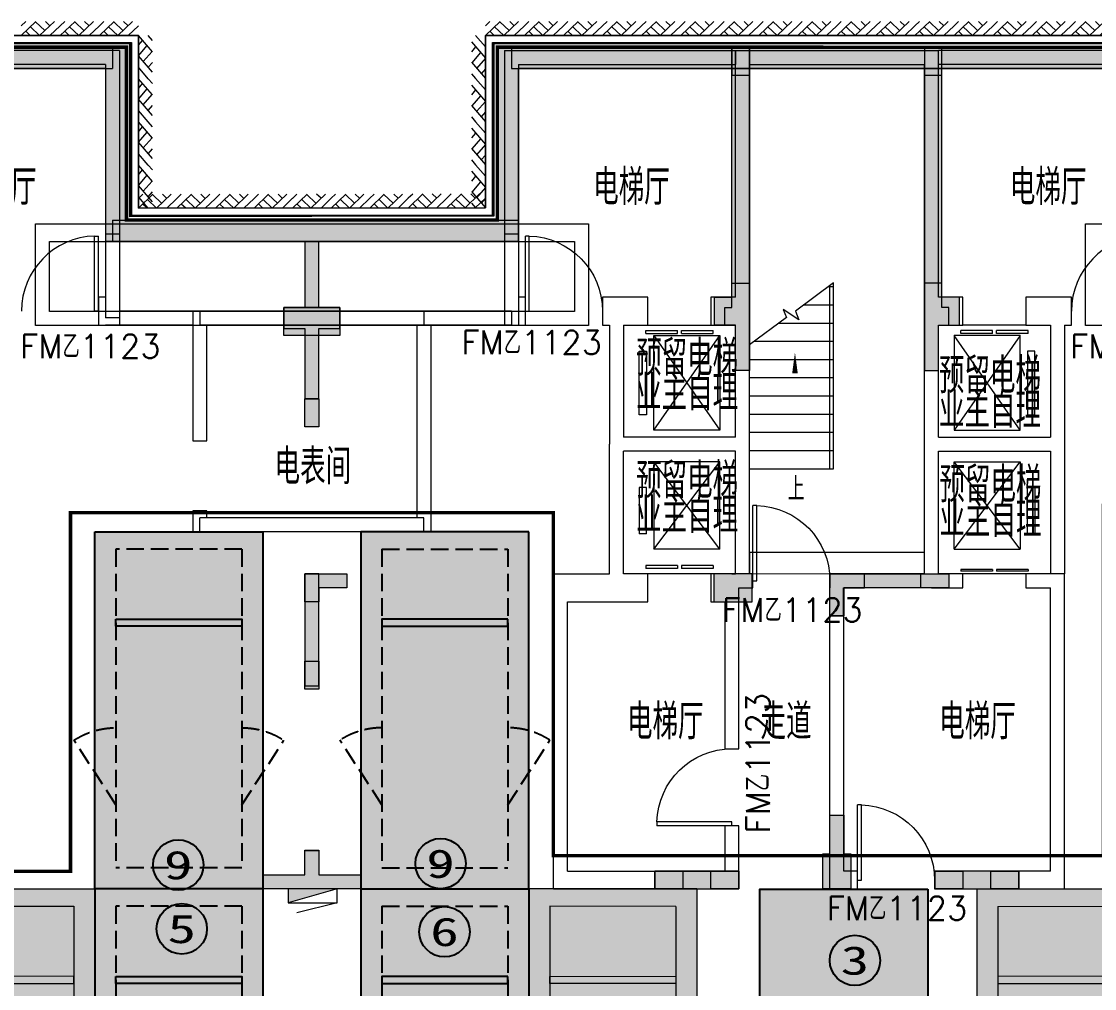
# Model space of a CAD drawing. Extents: x -264757 to 86229, y 4049843 to 4347093.
# Drawn here: x -37639 to -22309, y 4305889 to 4319699 of the extents above; entities that cross this region are included whole.
import ezdxf
from ezdxf.enums import TextEntityAlignment as Align

# ---------------------------------------------------------------- set-up
doc = ezdxf.new("R2010")
doc.units = 0
doc.header["$LTSCALE"] = 1000
doc.header["$MEASUREMENT"] = 0
doc.linetypes.add('AX-01DK-PB01$1$A-001-车位参照B1$0$A-001-车位参照B1$0$A-001-车位参照B1$0$A-H4-001-基本图形$0$A-001-车位B1$0$DASH', pattern=[0.35, 0.25, -0.1])
doc.linetypes.add('DASH', pattern=[0.35, 0.25, -0.1])
doc.layers.add('AX-01DK-PB01$0$AX-001DK-01-PB01-02$0$A-3-WinF(Text)', color=8, linetype='Continuous', plot=False)
for name, color, linetype in [('不利因素1-紧邻消火栓', 7, 'Continuous'), ('不利因素3-紧邻房间出入口', 7, 'Continuous'), ('不利因素5-单面靠墙', 7, 'Continuous'), ('不利因素6-双面靠墙', 7, 'Continuous'), ('不可售车位', 255, 'Continuous'), ('子母车位', 7, 'Continuous'), ('普通车位', 7, 'Continuous')]:
    doc.layers.add(name, color=color, linetype=linetype)
doc.layers.add('无关图层', color=8, linetype='Continuous', lineweight=0)
doc.layers.add('车位归属楼栋范围线', color=7, linetype='Continuous', true_color=0x19e6c7)
doc.styles.add('AX-01DK-PB01$0$AX-001DK-01-PB01-02$0$_TCH_WINDOW', font='SIMPLEX', dxfattribs={"bigfont": 'GBCBIG'})
doc.styles.add('AX-01DK-PB01$0$AX-001DK-01-PP01$0$AX-001DK-01-PP01$0$_TCH_DIM', font='SIMPLEX', dxfattribs={"bigfont": 'GBCBIG'})
doc.styles.add('AX-01DK-PB01$0$Standard', font='gbenor.shx', dxfattribs={"bigfont": 'gbcbig.shx'})
doc.styles.add('AX-01DK-PB01$1$AX-001DK-01-PB01-02$0$Standard', font='gbenor.shx', dxfattribs={"bigfont": 'gbcbig.shx'})
doc.styles.add('SX-ACK-PB01-WNC-ALL$0$黑体', font='simhei.ttf')
doc.styles.add('黑体', font='simhei.ttf')

# ---------------------------------------------------------------- blocks, each defined once
blk = doc.blocks.new('A$C7e5eb487')
at = {"layer": '普通车位', "true_color": 0xf18f8e}
h = blk.add_hatch(color=11, dxfattribs=at)
h.dxf.hatch_style = 1
h.paths.add_polyline_path([(2400, 0), (2400, -5300), (0, -5300), (0, 0)])
blk = doc.blocks.new('普通车位')
at = {"layer": '无关图层'}
for p, q in [((-2.253, 3.186), (0.077, 3.764)), ((1.352, -1.38), (0.077, 3.764)), ((-1.889, 2.967), (-0.142, 3.4)), ((1.001, -1.21), (-0.142, 3.4)), ((-0.977, -1.958), (-2.253, 3.186)), ((-0.746, -1.643), (-1.889, 2.967)), ((-0.746, -1.643), (1.001, -1.21)), ((-0.977, -1.958), (1.352, -1.38))]:
    blk.add_line(p, q, dxfattribs=at)
for points in [[(0.074, 2.527), (0.879, 1.777)], [(-1.673, 2.094), (-2.033, 1.054)]]:
    blk.add_lwpolyline(points, dxfattribs=at)
blk.add_lwpolyline([(0.76, -0.239), (-0.987, -0.673), (-1.011, -0.575), (0.736, -0.142)], close=True, dxfattribs=at)
for centre, start, end in [((0.074, 2.527), 283.9287, 316.9845), ((-1.673, 2.094), 250.873, 283.9287)]:
    blk.add_arc(centre, 1.1, start, end, dxfattribs=at)
at = {"layer": '普通车位', "xscale": -0.0009999999999999812, "yscale": 0.0009999999999999812, "zscale": 0.0009999999999999812, "rotation": 13.92873520577783}
blk.add_blockref('A$C7e5eb487', (0.077, 3.764), dxfattribs=at)
blk = doc.blocks.new('A$C741380cb')
at = {"layer": '子母车位', "true_color": 0x0617f9}
h = blk.add_hatch(color=5, dxfattribs=at)
h.dxf.hatch_style = 1
h.paths.add_polyline_path([(2400, 0), (2400, -10400), (0, -10400), (0, 0)])
blk = doc.blocks.new('子母车位1')
at = {"layer": '子母车位', "color": 8, "linetype": 'AX-01DK-PB01$1$A-001-车位参照B1$0$A-001-车位参照B1$0$A-001-车位参照B1$0$A-H4-001-基本图形$0$A-001-车位B1$0$DASH'}
for p, q in [((330318, -478521), (332118, -478521)), ((330318, -478521), (330318, -483071, 0)), ((332118, -478521), (332118, -483071, 0)), ((330318, -483071, 0), (332118, -483071, 0)), ((330318, -483621, 0), (332118, -483621, 0)), ((330318, -483621, 0), (330318, -488371)), ((332118, -483621, 0), (332118, -488371)), ((330318, -488371), (332118, -488371))]:
    blk.add_line(p, q, dxfattribs=at)
at = {"layer": '子母车位', "color": 83}
for p, q in [((330018, -483371, 0), (330018, -488671)), ((330018, -483371, 0), (332418, -483371, 0)), ((332418, -483371, 0), (332418, -488671)), ((330018, -488671), (332418, -488671))]:
    blk.add_line(p, q, dxfattribs=at)
blk.add_lwpolyline([(332418, -478271), (330018, -478271), (330018, -483371), (332418, -483371)], close=True, dxfattribs=at)
at = {"layer": '子母车位'}
blk.add_lwpolyline([(332118, -479521), (330318, -479521), (330318, -479621), (332118, -479621)], close=True, dxfattribs=at)
at = {"layer": '子母车位', "linetype": 'AX-01DK-PB01$1$A-001-车位参照B1$0$A-001-车位参照B1$0$A-001-车位参照B1$0$A-H4-001-基本图形$0$A-001-车位B1$0$DASH'}
for points in [[(330318, -482171), (329718, -481249)], [(332118, -482171), (332718, -481249)]]:
    blk.add_lwpolyline(points, dxfattribs=at)
at = {"layer": '子母车位', "elevation": 0}
blk.add_lwpolyline([(332118, -484621), (330318, -484621), (330318, -484721), (332118, -484721)], close=True, dxfattribs=at)
at = {"layer": '子母车位', "linetype": 'AX-01DK-PB01$1$A-001-车位参照B1$0$A-001-车位参照B1$0$A-001-车位参照B1$0$A-H4-001-基本图形$0$A-001-车位B1$0$DASH', "elevation": 0}
for points in [[(330318, -487471), (329718, -486549)], [(332118, -487471), (332718, -486549)]]:
    blk.add_lwpolyline(points, dxfattribs=at)
at = {"layer": '子母车位', "linetype": 'AX-01DK-PB01$1$A-001-车位参照B1$0$A-001-车位参照B1$0$A-001-车位参照B1$0$A-H4-001-基本图形$0$A-001-车位B1$0$DASH'}
for centre, start, end in [((330318, -482171, 0), 89.9997, 123.0554), ((332118, -482171, 0), 56.9439, 89.9997), ((330318, -487471), 89.9997, 123.0554), ((332118, -487471), 56.9439, 89.9997)]:
    blk.add_arc(centre, 1100, start, end, dxfattribs=at)
at = {"layer": '子母车位', "rotation": 179.9996583709065}
blk.add_blockref('A$C741380cb', (332418, -488671), dxfattribs=at)
blk = doc.blocks.new('20200722.21175556')
at = {"layer": '不利因素1-紧邻消火栓', "true_color": 0x3c6a45}
h = blk.add_hatch(color=97, dxfattribs=at)
h.dxf.hatch_style = 1
edge = h.paths.add_edge_path()
edge.add_arc((360, 360), 360, 0, 360)
at = {"layer": '不利因素1-紧邻消火栓'}
blk.add_circle((360, 360), 360, dxfattribs=at)
at = {"layer": '不利因素1-紧邻消火栓', "style": '黑体', "width": 1.390625}
blk.add_text('9', height=407, dxfattribs=at).set_placement((156, 156), (564, 156), align=Align.FIT)
blk = doc.blocks.new('SX-ACK-PB01-WNC-ALL$0$20200722.21182536')
at = {"layer": '不利因素3-紧邻房间出入口', "true_color": 0xe4d218}
h = blk.add_hatch(color=52, dxfattribs=at)
h.dxf.hatch_style = 1
edge = h.paths.add_edge_path()
edge.add_arc((360, 360), 360, 0, 360)
at = {"layer": '不利因素3-紧邻房间出入口'}
blk.add_circle((360, 360), 360, dxfattribs=at)
at = {"layer": '不利因素3-紧邻房间出入口', "style": 'SX-ACK-PB01-WNC-ALL$0$黑体', "width": 1.390625}
blk.add_text('3', height=407, dxfattribs=at).set_placement((156, 156), (564, 156), align=Align.FIT)
blk = doc.blocks.new('SX-ACK-PB01-WNC-ALL$0$20200722.21183455')
at = {"layer": '不利因素6-双面靠墙', "true_color": 0xf2b47b}
h = blk.add_hatch(color=31, dxfattribs=at)
h.dxf.hatch_style = 1
edge = h.paths.add_edge_path()
edge.add_arc((360, 360), 360, 0, 360)
at = {"layer": '不利因素6-双面靠墙'}
blk.add_circle((360, 360), 360, dxfattribs=at)
at = {"layer": '不利因素6-双面靠墙', "style": 'SX-ACK-PB01-WNC-ALL$0$黑体', "width": 1.390625}
blk.add_text('6', height=407, dxfattribs=at).set_placement((156, 156), (564, 156), align=Align.FIT)
blk = doc.blocks.new('SX-ACK-PB01-WNC-ALL$0$20200722.21183209')
at = {"layer": '不利因素5-单面靠墙', "true_color": 0x6d711d}
h = blk.add_hatch(color=66, dxfattribs=at)
h.dxf.hatch_style = 1
edge = h.paths.add_edge_path()
edge.add_arc((360, 360), 360, 0, 360)
at = {"layer": '不利因素5-单面靠墙'}
blk.add_circle((360, 360), 360, dxfattribs=at)
at = {"layer": '不利因素5-单面靠墙', "style": 'SX-ACK-PB01-WNC-ALL$0$黑体', "width": 1.390625}
blk.add_text('5', height=407, dxfattribs=at).set_placement((156, 156), (564, 156), align=Align.FIT)
blk = doc.blocks.new('销控车位')
at = {"layer": '不可售车位', "true_color": 0x757b8a}
h = blk.add_hatch(color=8, dxfattribs=at)
h.dxf.hatch_style = 1
h.paths.add_polyline_path([(2400, 0), (2400, -5300), (0, -5300), (0, 0)])
at = {"layer": '不可售车位', "color": 8, "true_color": 0x757b8a}
blk.add_lwpolyline([(2400, 0), (2400, -5300), (0, -5300), (0, 0)], close=True, dxfattribs=at)
blk = doc.blocks.new('AX-01DK-PB01$1$$LinePat$素土夯实')
at = {"layer": '无关图层'}
for p, q in [((0, -210), (210, 0)), ((120, -300), (420, 0)), ((420, 0), (608, -188)), ((495, -300), (795, 0)), ((615, 0), (705, -90)), ((315, -105), (502, -293)), ((210, -210), (300, -300)), ((705, -300), (795, -210))]:
    blk.add_line(p, q, dxfattribs=at)
blk = doc.blocks.new('AX-01DK-PB01$0$AX-001DK-01-PP01$0$AX-001DK-01-PP01$0$$DORLIB2D$00000127')
at = {"layer": '无关图层'}
for points in [[(-0.533, 0.795), (-0.533, 0.69)], [(-0.033, 0.795), (-0.533, 0.795)], [(-0.033, 0.69), (-0.533, 0.69)], [(-0.033, 0.795), (-0.033, 0.69)], [(0.533, 0.795), (0.033, 0.795)], [(0.033, 0.795), (0.033, 0.69)], [(0.533, 0.69), (0.033, 0.69)], [(0.533, 0.795), (0.533, 0.69)], [(0.5, 0.5), (-0.5, 0.5)]]:
    blk.add_lwpolyline(points, dxfattribs=at)
blk = doc.blocks.new('AX-01DK-PB01$0$$DorLib2D$00000001')
at = {"layer": '无关图层'}
for p, q in [((0.45, 0.975), (0.5, 0.975)), ((0.45, 0), (0.45, 0.975)), ((0.5, 0), (0.5, 0.975)), ((0.5, 0), (0.45, 0))]:
    blk.add_line(p, q, dxfattribs=at)
at = {"layer": '无关图层', "lineweight": 13}
blk.add_arc((0.475, 0), 0.975, 91.4693, 180, dxfattribs=at)
blk = doc.blocks.new('PX-03CK-XHS$1$$TWTSYS$00000508')
at = {"layer": '无关图层'}
for p, q in [((-0.5, 0.5), (0.324, 1.224)), ((-0.5, 0.5), (-0.5, -0.5)), ((-0.5, -0.5), (0.5, 0.5)), ((0.5, 0.5), (-0.5, 0.5)), ((0.5, -0.5), (0.5, 0.5)), ((-0.5, -0.5), (0.5, -0.5))]:
    blk.add_line(p, q, dxfattribs=at)
blk.add_solid([(0.5, -0.5), (0.5, 0.5), (-0.5, -0.5)], dxfattribs=at)

msp = doc.modelspace()

# ---------------------------------------------------------------- hatches: boundary and pattern name
at = {"layer": '无关图层'}
h = msp.add_hatch(dxfattribs=at)
h.set_pattern_fill('钢筋混凝土', color=256, scale=100)
h.set_pattern_definition([(45, (462911.33, 3918381.05), (-176.7767, 176.7767), []), (50, (462911.33, 3918381.05), (717.2602, -62.75213), [75, -825]), (355, (462911.3, 3918381.05), (-138.7513, 752.1921), [60, -660]), (100.4514, (462971.1, 3918375.8), (578.5094, 689.43954), [63.7402, -701.1421]), (46.1842, (462911.3, 3918581.05), (1067.241, -165.519), [112.5, -1237.5]), (96.6356, (463000.3, 3918567.3), (934.6627, 974.1179), [95.6103, -1051.713]), (351.1842, (462911.3, 3918581), (934.662, 974.1186), [90, -990]), (21, (463011.33, 3918531.05), (596.90705, -402.6189), [75, -825]), (326, (463011.3, 3918531.05), (243.3153, 725.15005), [60, -660]), (71.4514, (463061.1, 3918497.5), (840.2226, 322.5305), [63.7402, -701.1421]), (37.5, (462911.33, 3918381.05), (12.15986, 332.89385), [0, -652, 0, -670, 0, -662.5]), (7.5, (462911.33, 3918381.05), (263.06954, 394.41171), [0, -382, 0, -637, 0, -252.5]), (327.5, (462688.33, 3918381.05), (533.82244, -22.55487), [0, -250, 0, -780, 0, -1035]), (317.5, (462588.33, 3918381.05), (583.18617, 100.10498), [0, -325, 0, -518, 0, -735])])
h.paths.add_polyline_path([(26911, 4316863), (24162.1, 4316863), (24162.1, 4319332.6), (14461, 4319332.6), (14461, 4316863), (9161.7, 4316863), (9161.7, 4319332.6), (-539.4, 4319332.6), (-539.4, 4316863), (-6137.2, 4316863), (-6137.2, 4319332.6), (-15838.3, 4319332.6), (-15838.3, 4316863), (-21139, 4316863), (-21139, 4319332.6), (-30840.1, 4319332.6), (-30840.1, 4316863), (-36137.9, 4316863), (-36137.9, 4319332.6), (-45839, 4319332.6), (-45839, 4316863), (-48589, 4316863), (-48589, 4315612.6), (-48288.5, 4315612.6), (-48288.5, 4316563), (-45539, 4316563), (-45539, 4319032.6), (-36437.9, 4319032.6), (-36437.9, 4316563), (-33589, 4316563), (-33589, 4315612.8), (-33388.3, 4315612.8), (-33388.3, 4316563), (-30540.1, 4316563), (-30540.1, 4319032.6), (-21439, 4319032.6), (-21439, 4316563), (-18588.7, 4316563), (-18588.7, 4315612.6), (-18388.8, 4315612.6), (-18388.8, 4316563), (-15538.3, 4316563), (-15538.3, 4319032.6), (-6437.2, 4319032.6), (-6437.2, 4316563), (-3289.4, 4316563.2), (-3289.4, 4315613), (-3089.6, 4315613), (-3089.6, 4316563.2), (-239.4, 4316563), (-239.4, 4319032.6), (8861.7, 4319032.6), (8861.9, 4316563), (11710.1, 4316562.8), (11710.1, 4315612.8), (11909.9, 4315612.6), (11909.9, 4316562.8), (14761.2, 4316563), (14761, 4319032.6), (23862.1, 4319032.6), (23862.1, 4316563), (26611.1, 4316563), (26611.1, 4315617.7), (26911.1, 4315617.7)])
for points in [[(-45638.8, 4319026.9), (-36338.8, 4319029.1), (-36338.9, 4319329.1), (-45638.9, 4319326.9)], [(-36138.9, 4319329.2), (-36438.8, 4319029.1), (-36438.7, 4316563.6), (-36138.7, 4316863.6)], [(-30538.8, 4319029.1), (-30838.8, 4319329.1), (-30839, 4316863.6), (-30539, 4316563.6)], [(-30638.8, 4319029.1), (-21438.8, 4319029.1), (-21138.9, 4319329.1), (-30638.8, 4319329.1)], [(-27489.6, 4319332.6), (-27489.2, 4318932.6), (-27239.3, 4318932.6), (-27239.7, 4319332.6)], [(-24739.2, 4319332.6), (-24738.9, 4318932.6), (-24489, 4318932.6), (-24489.3, 4319332.6)], [(-36338.7, 4316563.6), (-30539, 4316563.6), (-30539, 4316863.6), (-36338.7, 4316863.6)], [(-27738.1, 4315762.9), (-27489, 4315761.6), (-27489, 4315962.9), (-27238.1, 4315962.9), (-27238.1, 4314712.6), (-27438.8, 4314712.6), (-27438.8, 4315362.4), (-27738.1, 4315362.9)], [(-24239.8, 4315762.9), (-24488.8, 4315761.6), (-24488.9, 4315962.9), (-24739.8, 4315962.9), (-24739.8, 4314712.6), (-24539, 4314712.6), (-24539, 4315362.4), (-24239.8, 4315362.9)], [(-33888.7, 4315612.6), (-33088.3, 4315612.6), (-33088.3, 4315212.6), (-33888.7, 4315212.6)], [(-33388.2, 4314311.6), (-33388.5, 4313911.6), (-33589.6, 4313911.6), (-33589.2, 4314311.6)], [(-32989.7, 4311812.6), (-32989.7, 4311612.6), (-33389.4, 4311612.6), (-33389.6, 4311412.6), (-33590.6, 4311412.6), (-33590.3, 4311812.6)], [(-27747.9, 4311813), (-27747.9, 4311413), (-27197.9, 4311413), (-27197.9, 4311813)], [(-25893.1, 4311212.6), (-25893.1, 4311612.6), (-25593.1, 4311612.6), (-25593.1, 4311812.6), (-26093.1, 4311812.6), (-26093.1, 4311212.6)], [(-24389, 4311612.6), (-24789, 4311612.6), (-24789, 4311812.6), (-24389, 4311812.6)], [(-33389, 4310562.6), (-33389.4, 4310162.6), (-33590.4, 4310162.6), (-33590.1, 4310562.6)], [(-26189, 4307812.6), (-26089, 4307812.6), (-26089, 4308362.6), (-25889, 4308362.6), (-25889, 4307812.6), (-25789, 4307812.6), (-25789, 4307312.6), (-26189, 4307312.6)], [(-34188.3, 4307511.6), (-33588.3, 4307511.6), (-33588.3, 4307861.6), (-33388.3, 4307861.6), (-33388.3, 4307511.6), (-32788.3, 4307511.6), (-32788.3, 4307311.6), (-34188.3, 4307311.6)], [(-28589.7, 4307562.6), (-28189.7, 4307563.1), (-28189.7, 4307312.1), (-28589.7, 4307311.5)], [(-27789, 4307562.6), (-27389, 4307563.1), (-27389, 4307312.1), (-27789, 4307311.5)], [(-24589.7, 4307562.6), (-24189.7, 4307563.1), (-24189.7, 4307312.1), (-24589.7, 4307311.5)], [(-23789, 4307562.6), (-23389, 4307563.1), (-23389, 4307312.1), (-23789, 4307311.5)]]:
    msp.add_hatch(color=256, dxfattribs=at).paths.add_polyline_path(points)
h = msp.add_hatch(color=256, dxfattribs=at)
h.dxf.hatch_style = 1
h.paths.add_polyline_path([(-27588.7, 4315362.4), (-27588.7, 4315612.4), (-27489.6, 4315612.4), (-27489.6, 4319332.6), (-27239.6, 4319332.6), (-27238.7, 4315612.4), (-27238.7, 4314712.4), (-27438.7, 4314712.4), (-27438.7, 4315362.4)])
h = msp.add_hatch(color=256, dxfattribs=at)
h.dxf.hatch_style = 1
h.paths.add_polyline_path([(-24389.8, 4315362.4), (-24389.8, 4315612.4), (-24488.9, 4315612.4), (-24488.9, 4319332.6), (-24738.9, 4319332.6), (-24739.8, 4315612.4), (-24739.8, 4314712.4), (-24539.8, 4314712.4), (-24539.8, 4315362.4)])
h = msp.add_hatch(color=256, dxfattribs=at)
h.dxf.hatch_style = 1
h.paths.add_polyline_path([(-33589, 4314312.6), (-33389, 4314312.6), (-33389, 4315312.6), (-33088.3, 4315312.6), (-33088.3, 4315612.6), (-33888.7, 4315612.6), (-33888.7, 4315312.6), (-33589, 4315312.6)])
h = msp.add_hatch(color=256, dxfattribs=at)
h.dxf.hatch_style = 1
h.paths.add_polyline_path([(-33589.9, 4310212.6), (-33389.9, 4310212.6), (-33389.9, 4311812.6), (-33589.9, 4311812.6)])
h = msp.add_hatch(color=256, dxfattribs=at)
h.dxf.hatch_style = 1
h.paths.add_polyline_path([(-26087.9, 4311812.9), (-24389, 4311812.6), (-24389, 4311612.6), (-25889, 4311612.6), (-25889, 4311212.6), (-26089, 4311212.6), (-26089, 4311612.6)])
h = msp.add_hatch(color=256, dxfattribs=at)
h.dxf.hatch_style = 1
h.paths.add_polyline_path([(-34188.8, 4307512.6), (-33588.8, 4307512.6), (-33588.8, 4307862.6), (-33388.8, 4307862.6), (-33388.8, 4307512.6), (-32788.8, 4307512.6), (-32788.8, 4307312.6), (-34188.8, 4307312.6)])
h = msp.add_hatch(color=256, dxfattribs=at)
h.dxf.hatch_style = 1
h.paths.add_polyline_path([(-27389, 4307562.6), (-28589.7, 4307562.6), (-28589.7, 4307311.5), (-27389, 4307311.5)])
h = msp.add_hatch(color=256, dxfattribs=at)
h.dxf.hatch_style = 1
h.paths.add_polyline_path([(-23389, 4307563.1), (-24589.7, 4307563.1), (-24589.7, 4307311.5), (-23389, 4307311.5)])

# ---------------------------------------------------------------- linework, layer by layer
for p, q in [((-35968.3, 4319499.1), (-46009.2, 4319499.1)), ((-46009.2, 4319499.1), (-35968.3, 4319499.1)), ((-45909.2, 4319399.1), (-36068.3, 4319399.1)), ((-45899.2, 4319389.1), (-36078.3, 4319389.1)), ((-36088.3, 4319379.1), (-45889.2, 4319379.1)), ((-36088.3, 4316910.9), (-36088.3, 4319379.1)), ((-36078.3, 4319389.1), (-36078.3, 4316920.9)), ((-36068.3, 4319399.1), (-36068.3, 4316930.9)), ((-35968.3, 4317031), (-35968.3, 4319499.1)), ((-35968.3, 4319499.1), (-35968.3, 4317031)), ((-20969.2, 4319499.1), (-31010.5, 4319499.1)), ((-31010.5, 4319499.1), (-31010.5, 4317036.3)), ((-31010.5, 4317036.3), (-31010.5, 4319499.1)), ((-31010.5, 4319499.1), (-20969.2, 4319499.1)), ((-30910.5, 4316936.4), (-30910.5, 4319399.1)), ((-30910.5, 4319399.1), (-21069.2, 4319399.1)), ((-30900.5, 4316926.4), (-30900.5, 4319389.1)), ((-30900.5, 4319389.1), (-21079.2, 4319389.1)), ((-21089.2, 4319379.1), (-30890.5, 4319379.1)), ((-30890.5, 4319379.1), (-30890.5, 4316916.4)), ((-45638.9, 4319326.9), (-36338.9, 4319329.1)), ((-36238.5, 4319282.6), (-39538.8, 4319282.6)), ((-36338.9, 4319329.1), (-36338.8, 4319029.1)), ((-36238.5, 4319282.6), (-36238.5, 4315362.6)), ((-36138.9, 4319329.2), (-36138.7, 4316863.6)), ((-30838.8, 4319329.1), (-30839, 4316863.6)), ((-30738.8, 4319282.6), (-30738.8, 4315362.6)), ((-30738.8, 4319282.6), (-27438.8, 4319282.6)), ((-30638.8, 4319329.1), (-21138.9, 4319329.1)), ((-30638.8, 4319329.1), (-30638.8, 4319029.1)), ((-27438.8, 4319282.6), (-24538.8, 4319282.6)), ((-27438.8, 4315762.6), (-27438.8, 4319282.6)), ((-27438.8, 4319282.6), (-27438.8, 4319082.6)), ((-21238.5, 4319282.6), (-24538.8, 4319282.6)), ((-24538.8, 4319082.6), (-24538.8, 4319282.6)), ((-24538.8, 4315762.6), (-24538.8, 4319282.6)), ((-36438.5, 4319082.6), (-39538.8, 4319082.6)), ((-36438.5, 4319082.6), (-36438.5, 4315762.6)), ((-30538.8, 4319082.6), (-30538.8, 4315762.6)), ((-30538.8, 4319082.6), (-27438.8, 4319082.6)), ((-27238.8, 4319082.6), (-24738.8, 4319082.6)), ((-27238.8, 4315462.6), (-27238.8, 4319082.6)), ((-24738.8, 4315462.6), (-24738.8, 4319082.6)), ((-21438.5, 4319082.6), (-24538.8, 4319082.6)), ((-45638.8, 4319026.9), (-36338.8, 4319029.1)), ((-36438.8, 4319029.1), (-36438.7, 4316563.6)), ((-30638.8, 4319029.1), (-21438.8, 4319029.1)), ((-30538.8, 4319029.1), (-30539, 4316563.6)), ((-36078.3, 4316920.9), (-30900.5, 4316926.4)), ((-36068.3, 4316930.9), (-30910.5, 4316936.4)), ((-31010.5, 4317036.3), (-35968.3, 4317031)), ((-35968.3, 4317031), (-31010.5, 4317036.3)), ((-36338.7, 4316863.6), (-30539, 4316863.6)), ((-36338.7, 4316863.6), (-36338.7, 4316563.6)), ((-30890.5, 4316916.4), (-36088.3, 4316910.9)), ((-30539, 4316863.6), (-30539, 4316563.6)), ((-36438.7, 4316663.6), (-36438.7, 4315468.2)), ((-36238.7, 4316663.6), (-36438.7, 4316663.6)), ((-36238.7, 4316663.6), (-36238.7, 4315468.2)), ((-30739, 4316663.6), (-30739, 4315568.2)), ((-30539, 4316663.6), (-30739, 4316663.6)), ((-30539, 4316663.6), (-30539, 4315368.2)), ((-36338.7, 4316563.6), (-30539, 4316563.6)), ((-26038.8, 4315964.6), (-26582.6, 4315564)), ((-26109.4, 4315912.6), (-26038.8, 4315912.6)), ((-26088.8, 4313312.6), (-26088.8, 4315927.8)), ((-26038.8, 4313312.6), (-26038.8, 4315964.6)), ((-36438.5, 4315762.6), (-36538.7, 4315762.6)), ((-36538.7, 4315762.6), (-36538.7, 4315362.6)), ((-30439, 4315762.6), (-30538.8, 4315762.6)), ((-30439, 4315362.6), (-30439, 4315762.6)), ((-29138.8, 4315762.6), (-29339, 4315762.6)), ((-29339, 4315762.6), (-29339, 4315362.6)), ((-28688.8, 4315762.6), (-29138.8, 4315762.6)), ((-28688.8, 4315362.6), (-28688.8, 4315762.6)), ((-27438.8, 4315762.6), (-27788.8, 4315762.6)), ((-27788.8, 4315762.6), (-27788.8, 4315362.6)), ((-24188.8, 4315762.6), (-24538.8, 4315762.6)), ((-24188.8, 4315362.6), (-24188.8, 4315762.6)), ((-22838.5, 4315762.6), (-23288.8, 4315762.6)), ((-23288.8, 4315762.6), (-23288.8, 4315362.6)), ((-22638.7, 4315762.6), (-22838.5, 4315762.6)), ((-22638.7, 4315362.6), (-22638.7, 4315762.6)), ((-36238.7, 4315568.2), (-35089.3, 4315568.2)), ((-35189.3, 4315568.2), (-35189.2, 4313712.6)), ((-35089.3, 4315568.2), (-31888.8, 4315568.2)), ((-35089.3, 4315568.2), (-35089.3, 4315368.2)), ((-31888.8, 4315568.2), (-31888.8, 4315368.2)), ((-31888.8, 4315568.2), (-30639, 4315568.2)), ((-31888.8, 4315568.2), (-31888.8, 4315368.2)), ((-30639, 4315568.2), (-30639, 4315368.2)), ((-26533.4, 4315438.3), (-26757.3, 4315587.3)), ((-26757.3, 4315587.3), (-26711.2, 4315469.3)), ((-26582.6, 4315564), (-26533.4, 4315438.3)), ((-26462.4, 4315652.6), (-26038.8, 4315652.6)), ((-36238.7, 4315468.2), (-36438.7, 4315468.2)), ((-26711.2, 4315469.3), (-27238.8, 4315080.6)), ((-27238.8, 4313662.6), (-27238.8, 4315462.6)), ((-26815.3, 4315392.6), (-26038.8, 4315392.6)), ((-24738.8, 4313662.6), (-24738.8, 4315462.6)), ((-36538.7, 4315362.6), (-36238.5, 4315362.6)), ((-36438.7, 4315368.2), (-35189.3, 4315368.2)), ((-35089.3, 4315368.2), (-31888.8, 4315368.2)), ((-34989.2, 4313712.6), (-34989.3, 4315368.2)), ((-31988.8, 4315368.2), (-31988.8, 4312612.7)), ((-31888.8, 4315368.2), (-30639, 4315368.2)), ((-31788.8, 4315368.2), (-31788.8, 4312412.7)), ((-30738.8, 4315362.6), (-30439, 4315362.6)), ((-29339, 4315362.6), (-29238.8, 4315362.6)), ((-29238.8, 4315362.6), (-29238.8, 4313662.6)), ((-29038.8, 4315362.6), (-29038.8, 4313762.6)), ((-29038.8, 4315362.6), (-28688.8, 4315362.6)), ((-27788.8, 4315362.6), (-27438.8, 4315362.6)), ((-27438.8, 4313762.6), (-27438.8, 4315362.6)), ((-24538.8, 4313762.6), (-24538.8, 4315362.6)), ((-24538.8, 4315362.6), (-24188.8, 4315362.6)), ((-23288.8, 4315362.6), (-22938.5, 4315362.6)), ((-22938.5, 4315362.6), (-22938.5, 4313762.6)), ((-22738.5, 4315362.6), (-22738.5, 4313662.6)), ((-22738.5, 4315362.6), (-22638.7, 4315362.6)), ((-27168.3, 4315132.6), (-26038.8, 4315132.6)), ((-27238.8, 4313312.6), (-27238.8, 4315080.6)), ((-27238.8, 4314872.6), (-26038.8, 4314872.6)), ((-27238.8, 4314612.6), (-26038.8, 4314612.6)), ((-27238.8, 4314352.6), (-26038.8, 4314352.6)), ((-27238.8, 4314092.6), (-26038.8, 4314092.6)), ((-35189.2, 4313712.6), (-34989.2, 4313712.6)), ((-27438.8, 4313762.6), (-29038.8, 4313762.6)), ((-27238.8, 4313832.6), (-26038.8, 4313832.6)), ((-24538.8, 4313762.6), (-22938.5, 4313762.6)), ((-29238.8, 4311812.6), (-29238.8, 4313662.6)), ((-27438.8, 4313562.6), (-29038.8, 4313562.6)), ((-29038.8, 4311812.6), (-29038.8, 4313562.6)), ((-27438.8, 4311812.6), (-27438.8, 4313562.6)), ((-27238.8, 4311812.6), (-27238.8, 4313662.6)), ((-27238.8, 4313572.6), (-26038.8, 4313572.6)), ((-24738.8, 4311812.6), (-24738.8, 4313662.6)), ((-24538.8, 4313562.6), (-22938.5, 4313562.6)), ((-24538.8, 4311812.6), (-24538.8, 4313562.6)), ((-22938.5, 4313562.6), (-22938.5, 4311812.6)), ((-22738.5, 4313662.6), (-22738.5, 4311812.6)), ((-27663.8, 4313412.6), (-28603.8, 4313412.6)), ((-28603.8, 4313412.6), (-28603.8, 4312162.6)), ((-28603.8, 4312162.6), (-27663.8, 4313412.6)), ((-27663.8, 4312162.6), (-28603.8, 4313412.6)), ((-27663.8, 4312162.6), (-27663.8, 4313412.6)), ((-24313.8, 4312162.6), (-24313.8, 4313412.6)), ((-24313.8, 4313412.6), (-23373.8, 4313412.6)), ((-23373.8, 4312162.6), (-24313.8, 4313412.6)), ((-24313.8, 4312162.6), (-23373.8, 4313412.6)), ((-23373.8, 4313412.6), (-23373.8, 4312162.6)), ((-27238.8, 4313312.6), (-26038.8, 4313312.6)), ((-28708.8, 4313042.6), (-28813.8, 4313042.6)), ((-28813.8, 4313042.6), (-28813.8, 4312382.6)), ((-28708.8, 4312382.6), (-28708.8, 4313042.6)), ((-23268.8, 4312382.6), (-23268.8, 4313042.6)), ((-23268.8, 4313042.6), (-23163.8, 4313042.6)), ((-23163.8, 4313042.6), (-23163.8, 4312382.6)), ((-34989.2, 4312712.6), (-35189.2, 4312712.6)), ((-35189.2, 4312712.6), (-35189.2, 4312412.6)), ((-34989.2, 4312612.6), (-34989.2, 4312712.6)), ((-31888.8, 4312612.7), (-35089.2, 4312612.6)), ((-35089.2, 4312412.6), (-35089.2, 4312612.6)), ((-31888.8, 4312412.7), (-31888.8, 4312612.7)), ((-31888.8, 4312412.7), (-35089.2, 4312412.6)), ((-28708.8, 4312382.6), (-28813.8, 4312382.6)), ((-23163.8, 4312382.6), (-23268.8, 4312382.6)), ((-30038.8, 4307312.6), (-30038.8, 4311812.6)), ((-30038.8, 4311812.6), (-29238.8, 4311812.6)), ((-28688.8, 4311812.6), (-29038.8, 4311812.6)), ((-28688.8, 4311412.6), (-28688.8, 4311812.6)), ((-27489, 4311812.6), (-27788.8, 4311812.6)), ((-27788.8, 4311812.6), (-27788.8, 4311412.6)), ((-27489, 4311812.6), (-27438.8, 4311812.6)), ((-27188.5, 4311812.6), (-27238.8, 4311812.6)), ((-27188.5, 4311612.6), (-27188.5, 4311812.6)), ((-25988.5, 4311812.6), (-26088.5, 4311812.6)), ((-26088.5, 4311812.6), (-26088.5, 4311612.6)), ((-24738.8, 4311812.6), (-25988.5, 4311812.6)), ((-24188.8, 4311812.6), (-24538.8, 4311812.6)), ((-24188.8, 4311612.6), (-24188.8, 4311812.6)), ((-22738.7, 4311812.6), (-23288.8, 4311812.6)), ((-23288.8, 4311812.6), (-23288.8, 4311612.6)), ((-22738.5, 4311812.6), (-22938.5, 4311812.6)), ((-22738.7, 4307312.6), (-22738.7, 4311812.6)), ((-27389, 4309312.6), (-27389, 4311612.6)), ((-27389, 4311612.6), (-27338.8, 4311612.6)), ((-27338.8, 4311612.6), (-27188.5, 4311612.6)), ((-26088.5, 4307312.6), (-26088.5, 4311612.6)), ((-24638.8, 4311612.6), (-25888.5, 4311612.6)), ((-25888.5, 4307562.6), (-25888.5, 4311612.6)), ((-24638.8, 4311612.6), (-24188.8, 4311612.6)), ((-23288.8, 4311612.6), (-22938.7, 4311612.6)), ((-22938.7, 4307562.6), (-22938.7, 4311612.6)), ((-29838.8, 4307562.6), (-29838.8, 4311412.6)), ((-29838.8, 4311412.6), (-29138.8, 4311412.6)), ((-29138.8, 4311412.6), (-28688.8, 4311412.6)), ((-27788.8, 4311412.6), (-27589, 4311412.6)), ((-27589, 4311412.6), (-27589, 4309312.6)), ((-27589, 4309312.6), (-27389, 4309312.6)), ((-27389, 4308212.6), (-27589, 4308212.6)), ((-27589, 4308212.6), (-27589, 4307562.6)), ((-27389, 4307312.6), (-27389, 4308212.6)), ((-29838.8, 4307562.6), (-27589, 4307562.6)), ((-25695.2, 4307562.6), (-25888.5, 4307562.6)), ((-25695.2, 4307312.6), (-25695.2, 4307562.6)), ((-22938.7, 4307562.6), (-24595.2, 4307562.6)), ((-24595.2, 4307562.6), (-24595.2, 4307312.6)), ((-30038.8, 4307312.6), (-27389, 4307312.6)), ((-26088.5, 4307312.6), (-25695.2, 4307312.6)), ((-24595.2, 4307312.6), (-22738.7, 4307312.6))]:
    msp.add_line(p, q, dxfattribs=at)
for points in [[(-21139, 4319332.6), (-30840.1, 4319332.6), (-30840.1, 4316863), (-36137.9, 4316863), (-36137.9, 4319332.6), (-45839, 4319332.6), (-45839, 4316863), (-48589, 4316863), (-48589, 4315612.6), (-48288.5, 4315612.6), (-48288.5, 4316563), (-45539, 4316563), (-45539, 4319032.6), (-36437.9, 4319032.6), (-36437.9, 4316563), (-33589, 4316563), (-33589, 4315612.8), (-33388.3, 4315612.8), (-33388.3, 4316563), (-30540.1, 4316563), (-30540.1, 4319032.6), (-21439, 4319032.6)], [(-36538.7, 4315358), (-37438.5, 4315358), (-37438.5, 4316808), (-29538.8, 4316808), (-29538.8, 4315358), (-36538.7, 4315358)], [(-21538.7, 4315358), (-22438.5, 4315358), (-22438.5, 4316808), (-14538.8, 4316808), (-14538.8, 4315358), (-21538.7, 4315358)], [(-28603.8, 4313862.6), (-27663.8, 4315212.6)], [(-28603.8, 4315212.6), (-27663.8, 4313862.6)], [(-23373.8, 4313862.6), (-24313.8, 4315212.6)], [(-23373.8, 4315212.6), (-24313.8, 4313862.6)], [(-27663.8, 4312162.6), (-28603.8, 4312162.6)], [(-24738.8, 4311813.6), (-24738.8, 4312113.6), (-27238.8, 4312113.6), (-27238.8, 4311813.6), (-24738.8, 4311812.6), (-24738.8, 4312113.6)], [(-24313.8, 4312162.6), (-23373.8, 4312162.6)]]:
    msp.add_lwpolyline(points, dxfattribs=at)
for points in [[(-27588.7, 4315362.4), (-27588.7, 4315612.4), (-27489.6, 4315612.4), (-27489.6, 4319332.6), (-27239.6, 4319332.6), (-27238.7, 4315612.4), (-27238.7, 4314712.4), (-27438.7, 4314712.4), (-27438.7, 4315362.4)], [(-27489.6, 4319332.6), (-27489.2, 4318932.6), (-27239.3, 4318932.6), (-27239.7, 4319332.6)], [(-24389.8, 4315362.4), (-24389.8, 4315612.4), (-24488.9, 4315612.4), (-24488.9, 4319332.6), (-24738.9, 4319332.6), (-24739.8, 4315612.4), (-24739.8, 4314712.4), (-24539.8, 4314712.4), (-24539.8, 4315362.4)], [(-24739.2, 4319332.6), (-24738.9, 4318932.6), (-24489, 4318932.6), (-24489.3, 4319332.6)], [(-37238.5, 4315558), (-37238.5, 4316558), (-29738.8, 4316558), (-29738.8, 4315558)], [(-27738.1, 4315762.9), (-27489, 4315761.6), (-27489, 4315962.9), (-27238.1, 4315962.9), (-27238.1, 4314712.6), (-27438.8, 4314712.6), (-27438.8, 4315362.4), (-27738.1, 4315362.9)], [(-24239.8, 4315762.9), (-24488.8, 4315761.6), (-24488.9, 4315962.9), (-24739.8, 4315962.9), (-24739.8, 4314712.6), (-24539, 4314712.6), (-24539, 4315362.4), (-24239.8, 4315362.9)], [(-33888.7, 4315612.6), (-33088.3, 4315612.6), (-33088.3, 4315212.6), (-33888.7, 4315212.6)], [(-28603.8, 4315212.6), (-27663.8, 4315212.6), (-27663.8, 4313862.6), (-28603.8, 4313862.6)], [(-23373.8, 4315212.6), (-24313.8, 4315212.6), (-24313.8, 4313862.6), (-23373.8, 4313862.6)], [(-28813.8, 4314992.6), (-28708.8, 4314992.6), (-28708.8, 4314082.6), (-28813.8, 4314082.6)], [(-23163.8, 4314992.6), (-23268.8, 4314992.6), (-23268.8, 4314082.6), (-23163.8, 4314082.6)], [(-33388.2, 4314311.6), (-33388.5, 4313911.6), (-33589.6, 4313911.6), (-33589.2, 4314311.6)], [(-32989.7, 4311812.6), (-32989.7, 4311612.6), (-33389.4, 4311612.6), (-33389.6, 4311412.6), (-33590.6, 4311412.6), (-33590.3, 4311812.6)], [(-33589.9, 4310212.6), (-33389.9, 4310212.6), (-33389.9, 4311812.6), (-33589.9, 4311812.6)], [(-27747.9, 4311813), (-27747.9, 4311413), (-27197.9, 4311413), (-27197.9, 4311813)], [(-25893.1, 4311212.6), (-25893.1, 4311612.6), (-25593.1, 4311612.6), (-25593.1, 4311812.6), (-26093.1, 4311812.6), (-26093.1, 4311212.6)], [(-26087.9, 4311812.9), (-24389, 4311812.6), (-24389, 4311612.6), (-25889, 4311612.6), (-25889, 4311212.6), (-26089, 4311212.6), (-26089, 4311612.6)], [(-24389, 4311612.6), (-24789, 4311612.6), (-24789, 4311812.6), (-24389, 4311812.6)], [(-33389, 4310562.6), (-33389.4, 4310162.6), (-33590.4, 4310162.6), (-33590.1, 4310562.6)], [(-26189, 4307812.6), (-26089, 4307812.6), (-26089, 4308362.6), (-25889, 4308362.6), (-25889, 4307812.6), (-25789, 4307812.6), (-25789, 4307312.6), (-26189, 4307312.6)], [(-34188.8, 4307512.6), (-33588.8, 4307512.6), (-33588.8, 4307862.6), (-33388.8, 4307862.6), (-33388.8, 4307512.6), (-32788.8, 4307512.6), (-32788.8, 4307312.6), (-34188.8, 4307312.6)], [(-34188.3, 4307511.6), (-33588.3, 4307511.6), (-33588.3, 4307861.6), (-33388.3, 4307861.6), (-33388.3, 4307511.6), (-32788.3, 4307511.6), (-32788.3, 4307311.6), (-34188.3, 4307311.6)], [(-28589.7, 4307562.6), (-28189.7, 4307563.1), (-28189.7, 4307312.1), (-28589.7, 4307311.5)], [(-27389, 4307562.6), (-28589.7, 4307562.6), (-28589.7, 4307311.5), (-27389, 4307311.5)], [(-27789, 4307562.6), (-27389, 4307563.1), (-27389, 4307312.1), (-27789, 4307311.5)], [(-24589.7, 4307562.6), (-24189.7, 4307563.1), (-24189.7, 4307312.1), (-24589.7, 4307311.5)], [(-23389, 4307563.1), (-24589.7, 4307563.1), (-24589.7, 4307311.5), (-23389, 4307311.5)], [(-23789, 4307562.6), (-23389, 4307563.1), (-23389, 4307312.1), (-23789, 4307311.5)]]:
    msp.add_lwpolyline(points, close=True, dxfattribs=at)
at = {"layer": '无关图层', "ltscale": 0.5}
msp.add_lwpolyline([(-33589, 4314312.6), (-33389, 4314312.6), (-33389, 4315312.6), (-33088.3, 4315312.6), (-33088.3, 4315612.6), (-33888.7, 4315612.6), (-33888.7, 4315312.6), (-33589, 4315312.6)], close=True, dxfattribs=at)
at = {"layer": '无关图层'}
msp.add_lwpolyline([(-26588.8, 4313312.6, 0, 0, 0), (-26588.8, 4314972.6, 0, 80, 0), (-26588.8, 4314672.6, 0, 0, 0)], format="xyseb", dxfattribs=at)
at = {"layer": '车位归属楼栋范围线', "linetype": 'DASH', "ltscale": 5, "const_width": 50}
for points in [[(9161.7, 4319332.6), (-538.8, 4319333.1), (-539.4, 4316863), (-6138.7, 4316862.7), (-6138.7, 4319332.6), (-15838.3, 4319332.6), (-15839, 4316858), (-21139, 4316863), (-21138.9, 4319329.1), (-30840.1, 4319332.6), (-30840.1, 4316863), (-36138.7, 4316863.6), (-36137.9, 4319332.6), (-45838.8, 4319326.8), (-45838.8, 4316856.5), (-48589, 4316863), (-48589, 4309268.3), (-51895.1, 4309268.3), (-51895.1, 4301825.7), (-49289.6, 4301825.7), (-49289.6, 4290078)], [(-56090.2, 4296158), (-56090.2, 4312805.1), (-52862.3, 4312805.1), (-52862.3, 4309828.9), (-48777.9, 4309828.9), (-48777.9, 4312559.6), (-45038.8, 4312559.6), (-45038.8, 4307562.6), (-36938.4, 4307562.6), (-36938.4, 4312684.1), (-30040.1, 4312684.1), (-30040.1, 4307786), (-22180.7, 4307786), (-22180.7, 4312789.5), (-14943.1, 4312789.5), (-14943.1, 4307715.7), (-7136.3, 4307715.7), (-7136.3, 4312856.2), (390.6, 4312856.2), (390.6, 4307878.3), (8352.1, 4307878.3), (8352.1, 4312829.7), (15349.9, 4312829.7)]]:
    msp.add_lwpolyline(points, dxfattribs=at)

# ---------------------------------------------------------------- block references
at = {"layer": '不利因素1-紧邻消火栓'}
for p in [(-35758.9, 4307293.1, 0), (-32011.7, 4307312.7, 0)]:
    msp.add_blockref('20200722.21175556', p, dxfattribs=at)
at = {"layer": '不利因素3-紧邻房间出入口'}
msp.add_blockref('SX-ACK-PB01-WNC-ALL$0$20200722.21182536', (-26092.4, 4305930.2, 0), dxfattribs=at)
at = {"layer": '不利因素5-单面靠墙'}
msp.add_blockref('SX-ACK-PB01-WNC-ALL$0$20200722.21183209', (-35708.2, 4306381.1, 0), dxfattribs=at)
at = {"layer": '不利因素6-双面靠墙'}
msp.add_blockref('SX-ACK-PB01-WNC-ALL$0$20200722.21183455', (-31955.5, 4306339.2, 0), dxfattribs=at)
at = {"layer": '不可售车位'}
msp.add_blockref('销控车位', (-27088.8, 4307307.8), dxfattribs=at)
at = {"layer": '子母车位', "xscale": -1, "rotation": 359.9996583709064}
msp.add_blockref('子母车位1', (295832.1, 4790681.7), dxfattribs=at)
at = {"layer": '子母车位', "rotation": 0.0003416290935707719}
msp.add_blockref('子母车位1', (-362809.8, 4790681.7), dxfattribs=at)
at = {"layer": '无关图层'}
for name, p, xscale, yscale, zscale, rotation in [('AX-01DK-PB01$1$$LinePat$素土夯实', (-37083.9, 4319499.1), 0.7016734523211909, 0.6666666666666666, 0.6666666666666666, 180.0000010084038), ('AX-01DK-PB01$1$$LinePat$素土夯实', (-36526.1, 4319499.1), 0.7016734523211909, 0.6666666666666666, 0.6666666666666666, 180.0000010084038), ('AX-01DK-PB01$1$$LinePat$素土夯实', (-35968.3, 4319499.1), 0.7016734523211909, 0.6666666666666666, 0.6666666666666666, 180.0000010084038), ('AX-01DK-PB01$1$$LinePat$素土夯实', (-30452.6, 4319499.1), 0.7016964147142947, 0.6666666666666666, 0.6666666666666666, 180.0000137257234), ('AX-01DK-PB01$1$$LinePat$素土夯实', (-29894.8, 4319499.1), 0.7016964147142947, 0.6666666666666666, 0.6666666666666666, 180.0000137257234), ('AX-01DK-PB01$1$$LinePat$素土夯实', (-29336.9, 4319499.1), 0.7016964147142947, 0.6666666666666666, 0.6666666666666666, 180.0000137257234), ('AX-01DK-PB01$1$$LinePat$素土夯实', (-28779.1, 4319499.1), 0.7016964147142947, 0.6666666666666666, 0.6666666666666666, 180.0000137257234), ('AX-01DK-PB01$1$$LinePat$素土夯实', (-28221.2, 4319499.1), 0.7016964147142947, 0.6666666666666666, 0.6666666666666666, 180.0000137257234), ('AX-01DK-PB01$1$$LinePat$素土夯实', (-27663.4, 4319499.1), 0.7016964147142947, 0.6666666666666666, 0.6666666666666666, 180.0000137257234), ('AX-01DK-PB01$1$$LinePat$素土夯实', (-27105.5, 4319499.1), 0.7016964147142947, 0.6666666666666666, 0.6666666666666666, 180.0000137257234), ('AX-01DK-PB01$1$$LinePat$素土夯实', (-26547.7, 4319499.1), 0.7016964147142947, 0.6666666666666666, 0.6666666666666666, 180.0000137257234), ('AX-01DK-PB01$1$$LinePat$素土夯实', (-25989.8, 4319499.1), 0.7016964147142947, 0.6666666666666666, 0.6666666666666666, 180.0000137257234), ('AX-01DK-PB01$1$$LinePat$素土夯实', (-25432, 4319499.1), 0.7016964147142947, 0.6666666666666666, 0.6666666666666666, 180.0000137257234), ('AX-01DK-PB01$1$$LinePat$素土夯实', (-24874.1, 4319499.1), 0.7016964147142947, 0.6666666666666666, 0.6666666666666666, 180.0000137257234), ('AX-01DK-PB01$1$$LinePat$素土夯实', (-24316.3, 4319499.1), 0.7016964147142947, 0.6666666666666666, 0.6666666666666666, 180.0000137257234), ('AX-01DK-PB01$1$$LinePat$素土夯实', (-23758.4, 4319499.1), 0.7016964147142947, 0.6666666666666666, 0.6666666666666666, 180.0000137257234), ('AX-01DK-PB01$1$$LinePat$素土夯实', (-23200.6, 4319499.1), 0.7016964147142947, 0.6666666666666666, 0.6666666666666666, 180.0000137257234), ('AX-01DK-PB01$1$$LinePat$素土夯实', (-22642.7, 4319499.1), 0.7016964147142947, 0.6666666666666666, 0.6666666666666666, 180.0000137257234), ('AX-01DK-PB01$1$$LinePat$素土夯实', (-22084.9, 4319499.1), 0.7016964147142947, 0.6666666666666666, 0.6666666666666666, 180.0000137257234), ('AX-01DK-PB01$1$$LinePat$素土夯实', (-35968.3, 4318882.1), 0.7761302292242247, 0.6666666666666666, 0.6666666666666666, 89.9999999995563), ('AX-01DK-PB01$1$$LinePat$素土夯实', (-31010.5, 4319499.1), 0.7744746489899167, 0.6666666666666666, 0.6666666666666666, 270.0000000009384), ('AX-01DK-PB01$1$$LinePat$素土夯实', (-35968.3, 4318265.1), 0.7761302292242247, 0.6666666666666666, 0.6666666666666666, 89.9999999995563), ('AX-01DK-PB01$1$$LinePat$素土夯实', (-31010.5, 4318883.4), 0.7744746489899167, 0.6666666666666666, 0.6666666666666666, 270.0000000009384), ('AX-01DK-PB01$1$$LinePat$素土夯实', (-35968.3, 4317648), 0.7761302292242247, 0.6666666666666666, 0.6666666666666666, 89.9999999995563), ('AX-01DK-PB01$1$$LinePat$素土夯实', (-31010.5, 4318267.7), 0.7744746489899167, 0.6666666666666666, 0.6666666666666666, 270.0000000009384), ('AX-01DK-PB01$1$$LinePat$素土夯实', (-35968.3, 4317031), 0.7761302292242247, 0.6666666666666666, 0.6666666666666666, 89.9999999995563), ('AX-01DK-PB01$1$$LinePat$素土夯实', (-31010.5, 4317652), 0.7744746489899167, 0.6666666666666666, 0.6666666666666666, 270.0000000009384), ('AX-01DK-PB01$1$$LinePat$素土夯实', (-35417.4, 4317031.6), 0.6929138189306436, 0.6666666666666666, 0.6666666666666666, 180.0608425769108), ('AX-01DK-PB01$1$$LinePat$素土夯实', (-34866.5, 4317032.2), 0.6929138189306436, 0.6666666666666666, 0.6666666666666666, 180.0608425769108), ('AX-01DK-PB01$1$$LinePat$素土夯实', (-34315.7, 4317032.8), 0.6929138189306436, 0.6666666666666666, 0.6666666666666666, 180.0608425769108), ('AX-01DK-PB01$1$$LinePat$素土夯实', (-33764.8, 4317033.4), 0.6929138189306436, 0.6666666666666666, 0.6666666666666666, 180.0608425769108), ('AX-01DK-PB01$1$$LinePat$素土夯实', (-33213.9, 4317033.9), 0.6929138189306436, 0.6666666666666666, 0.6666666666666666, 180.0608425769108), ('AX-01DK-PB01$1$$LinePat$素土夯实', (-32663.1, 4317034.5), 0.6929138189306436, 0.6666666666666666, 0.6666666666666666, 180.0608425769108), ('AX-01DK-PB01$1$$LinePat$素土夯实', (-32112.2, 4317035.1), 0.6929138189306436, 0.6666666666666666, 0.6666666666666666, 180.0608425769108), ('AX-01DK-PB01$1$$LinePat$素土夯实', (-31561.3, 4317035.7), 0.6929138189306436, 0.6666666666666666, 0.6666666666666666, 180.0608425769108), ('AX-01DK-PB01$1$$LinePat$素土夯实', (-31010.5, 4317036.3), 0.6929138189306436, 0.6666666666666666, 0.6666666666666666, 180.0608425769108), ('AX-01DK-PB01$0$AX-001DK-01-PP01$0$AX-001DK-01-PP01$0$$DORLIB2D$00000127', (-28238.8, 4315562.6), -900, -400, 400, 359.999999999911), ('AX-01DK-PB01$0$AX-001DK-01-PP01$0$AX-001DK-01-PP01$0$$DORLIB2D$00000127', (-23738.8, 4315562.6), -900, 400, 400, 180), ('AX-01DK-PB01$0$AX-001DK-01-PP01$0$AX-001DK-01-PP01$0$$DORLIB2D$00000127', (-28238.8, 4311612.6), 900, 400, 400, 7.180257954554965e-09), ('AX-01DK-PB01$0$AX-001DK-01-PP01$0$AX-001DK-01-PP01$0$$DORLIB2D$00000127', (-23738.8, 4311712.6), -900, -200, 200, 179.9999999925303)]:
    msp.add_blockref(name, p, dxfattribs=dict(at, xscale=xscale, yscale=yscale, zscale=zscale, rotation=rotation))
ref = msp.add_blockref('AX-01DK-PB01$0$$DorLib2D$00000001', (-37088.7, 4315562.6), dxfattribs=dict(at, xscale=-1100, yscale=-1100, zscale=400, rotation=180))
ref.add_attrib('A', 'FM乙1123', (-37658.7, 4314892.3), dxfattribs={"layer": 'AX-01DK-PB01$0$AX-001DK-01-PB01-02$0$A-3-WinF(Text)', "height": 337.59, "style": 'AX-01DK-PB01$0$AX-001DK-01-PB01-02$0$_TCH_WINDOW'})
ref = msp.add_blockref('AX-01DK-PB01$0$$DorLib2D$00000001', (-29889, 4315562.6), dxfattribs=dict(at, xscale=-1100, yscale=1100, zscale=400, rotation=359.9999999998932))
ref.add_attrib('A', 'FM乙1123', (-31354.3, 4314947.4), dxfattribs={"layer": 'AX-01DK-PB01$0$AX-001DK-01-PB01-02$0$A-3-WinF(Text)', "height": 337.59, "style": 'AX-01DK-PB01$0$AX-001DK-01-PB01-02$0$_TCH_WINDOW'})
ref = msp.add_blockref('AX-01DK-PB01$0$$DorLib2D$00000001', (-22088.7, 4315562.6), dxfattribs=dict(at, xscale=-1100, yscale=-1100, zscale=400, rotation=180))
ref.add_attrib('A', 'FM乙1123', (-22658.7, 4314892.3), dxfattribs={"layer": 'AX-01DK-PB01$0$AX-001DK-01-PB01-02$0$A-3-WinF(Text)', "height": 337.59, "style": 'AX-01DK-PB01$0$AX-001DK-01-PB01-02$0$_TCH_WINDOW'})
ref = msp.add_blockref('AX-01DK-PB01$0$$DorLib2D$00000001', (-26638.5, 4311712.6), dxfattribs=dict(at, xscale=1100, yscale=-1100, zscale=200, rotation=180))
ref.add_attrib('A', 'FM乙1123', (-27629.4, 4311127.4), dxfattribs={"layer": 'AX-01DK-PB01$0$AX-001DK-01-PB01-02$0$A-3-WinF(Text)', "height": 337.59, "style": 'AX-01DK-PB01$0$AX-001DK-01-PB01-02$0$_TCH_WINDOW'})
ref = msp.add_blockref('AX-01DK-PB01$0$$DorLib2D$00000001', (-27489, 4308762.6), dxfattribs=dict(at, xscale=-1100, yscale=1100, zscale=200, rotation=89.9999999998635))
ref.add_attrib('A', 'FM乙1123', (-26950.1, 4308101.5), dxfattribs={"layer": 'AX-01DK-PB01$0$AX-001DK-01-PB01-02$0$A-3-WinF(Text)', "height": 337.59, "rotation": 90, "style": 'AX-01DK-PB01$0$AX-001DK-01-PB01-02$0$_TCH_WINDOW'})
ref = msp.add_blockref('AX-01DK-PB01$0$$DorLib2D$00000001', (-25145.2, 4307437.6), dxfattribs=dict(at, xscale=1100, yscale=-1100, zscale=250, rotation=179.9999999995595))
ref.add_attrib('A', 'FM乙1123', (-26136.2, 4306867.3), dxfattribs={"layer": 'AX-01DK-PB01$0$AX-001DK-01-PB01-02$0$A-3-WinF(Text)', "height": 337.59, "rotation": 360, "style": 'AX-01DK-PB01$0$AX-001DK-01-PB01-02$0$_TCH_WINDOW'})
at = {"layer": '无关图层', "xscale": -700, "yscale": -200, "zscale": 700}
msp.add_blockref('PX-03CK-XHS$1$$TWTSYS$00000508', (-33478.6, 4307212.6), dxfattribs=at)
at = {"layer": '普通车位', "extrusion": (0, 0, -1), "zscale": -1000.000000000019}
for p, xscale, yscale, rotation in [((37569.2, 4305647.4), 1000.000000000019, 1000.000000000019, 166.0712647942222), ((29408.5, 4305647.4), -1000.000000000019, 1000.00000000002, 193.9287352057778), ((22569.2, 4305647.4), 1000.000000000019, 1000.000000000019, 166.0712647942222)]:
    msp.add_blockref('普通车位', p, dxfattribs=dict(at, xscale=xscale, yscale=yscale, rotation=rotation))

# ---------------------------------------------------------------- texts
at = {"layer": '无关图层'}
for s, height, style, p in [('电梯厅', 506.38, 'AX-01DK-PB01$0$Standard', (-38519, 4317079.4)), ('电梯厅', 506.38, 'AX-01DK-PB01$0$Standard', (-29471.6, 4317079.4)), ('电梯厅', 506.38, 'AX-01DK-PB01$0$Standard', (-23519, 4317079.4)), ('预留电梯', 506.38, 'AX-01DK-PB01$0$Standard', (-28859, 4314640.1)), ('预留电梯', 506.38, 'AX-01DK-PB01$0$Standard', (-24532.5, 4314389.1)), ('业主自理', 506.38, 'AX-01DK-PB01$0$Standard', (-28859, 4314145.7)), ('业主自理', 506.38, 'AX-01DK-PB01$0$Standard', (-24532.5, 4313894.7)), ('电表间', 506.38, 'AX-01DK-PB01$1$AX-001DK-01-PB01-02$0$Standard', (-34023.1, 4313088.5)), ('预留电梯', 506.38, 'AX-01DK-PB01$0$Standard', (-28859, 4312890.1)), ('预留电梯', 506.38, 'AX-01DK-PB01$0$Standard', (-24525.1, 4312831.7)), ('上', 337.6, 'AX-01DK-PB01$0$AX-001DK-01-PP01$0$AX-001DK-01-PP01$0$_TCH_DIM', (-26693.1, 4312857.6)), ('业主自理', 506.38, 'AX-01DK-PB01$0$Standard', (-28859, 4312395.7)), ('业主自理', 506.38, 'AX-01DK-PB01$0$Standard', (-24525.1, 4312337.3)), ('电梯厅', 506.38, 'AX-01DK-PB01$0$Standard', (-28988.5, 4309446.5)), ('走道', 506.38, 'AX-01DK-PB01$0$Standard', (-27080.5, 4309446.5)), ('电梯厅', 506.38, 'AX-01DK-PB01$0$Standard', (-24527.4, 4309446.5))]:
    msp.add_text(s, height=height, dxfattribs=dict(at, style=style)).set_placement(p)

doc.saveas('drawing.dxf')
